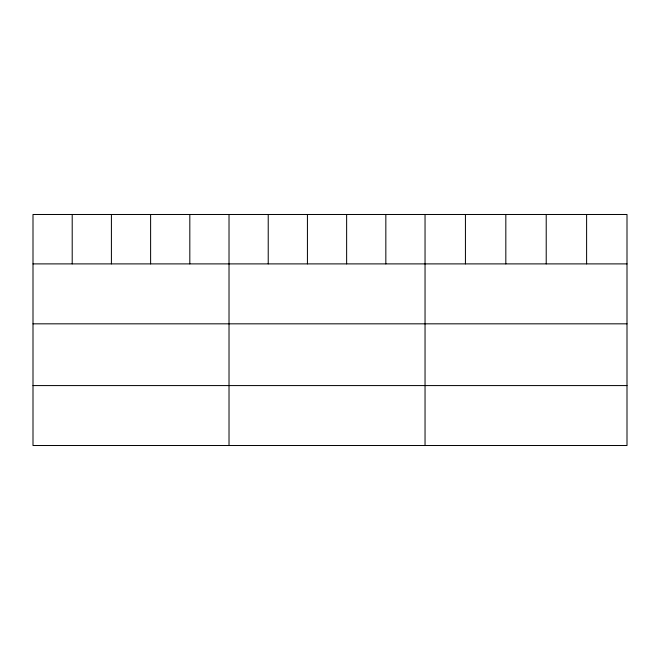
<?xml version="1.0" encoding="UTF-8"?>
<svg xmlns="http://www.w3.org/2000/svg" width="660" height="660" viewBox="0 0 660 660"><rect width="100%" height="100%" fill="white"/><g stroke="black" fill="none" stroke-linecap="round" stroke-linejoin="round"><path stroke-width="0.99" d="M627 263.893L627 445.516L33 445.516L33 214.483L627 214.483L627 263.893L33 263.893M33 323.829L627 323.829M33 385.58L627 385.58M586.608 214.483L586.608 263.893M546.216 214.483L546.216 263.893M505.824 214.483L505.824 263.893M465.432 214.483L465.432 263.893M425.04 214.483L425.04 445.516M385.836 214.483L385.836 263.893M346.632 214.483L346.632 263.893M307.428 214.483L307.428 263.893M268.224 214.483L268.224 263.893M229.02 214.483L229.02 445.516M189.816 214.483L189.816 263.893M150.612 214.483L150.612 263.893M111.408 214.483L111.408 263.893M72.204 214.483L72.204 263.893"/></g></svg>
